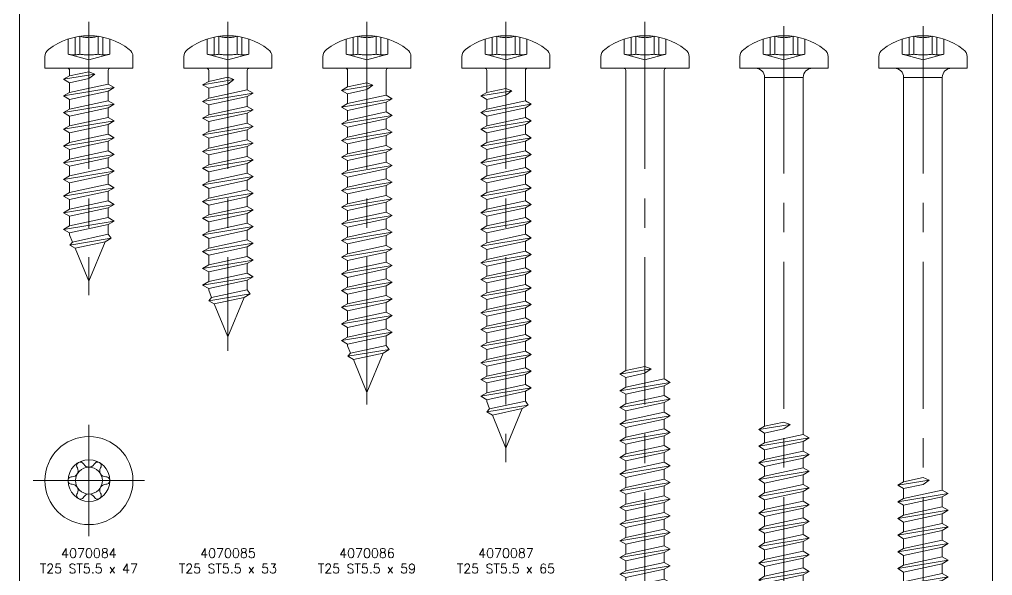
# Model space of a CAD drawing. Header units: millimetres. Extents: x 1459 to 16731, y 971 to 8404.
# Drawn here: x 5484.5 to 5589.5, y 2020.7 to 2080.7 of the extents above; entities that cross this region are included whole.
import ezdxf

# ---------------------------------------------------------------- set-up
doc = ezdxf.new("R2010")
doc.units = ezdxf.units.MM
doc.header["$LTSCALE"] = 0.5
doc.linetypes.add('CENTER', pattern=[50.8, 31.75, -6.35, 6.35, -6.35])
doc.linetypes.add('HIDDEN', pattern=[9.525, 6.35, -3.175])
doc.layers.get('0').update_dxf_attribs({"lineweight": 20})
doc.layers.add('Quincaillerie', color=150, linetype='Continuous', lineweight=20)
doc.styles.add('SBS_BLOCKNAME', font='simplex.shx', dxfattribs={"height": 1})

# ---------------------------------------------------------------- blocks, each defined once
blk = doc.blocks.new('4070080')
at = {"color": 1, "linetype": 'CENTER'}
blk.add_line((0, 5), (0, -24.5), dxfattribs=at)
for p, q in [((-2.09, -0.25), (-2.09, -0.83)), ((2.08, -0.25), (2.08, -1.73)), ((2.08, -0.67), (2.08, -1.73)), ((-2.09, -1.57), (-2.09, -2.63)), ((-2.09, -1.57), (-2.09, -2.63)), ((2.08, -2.47), (2.08, -3.53)), ((-2.09, -3.37), (-2.09, -4.43)), ((-2.09, -5.17), (-2.09, -6.23)), ((2.08, -4.27), (2.08, -5.33)), ((2.08, -6.07), (2.08, -7.13)), ((-2.09, -6.97), (-2.09, -8.03)), ((2.08, -7.87), (2.08, -8.93)), ((-2.09, -8.77), (-2.09, -9.83)), ((2.08, -9.67), (2.08, -10.73)), ((-2.09, -10.57), (-2.09, -11.63)), ((2.08, -11.47), (2.08, -12.53)), ((-2.09, -12.37), (-2.09, -13.43)), ((2.08, -13.27), (2.08, -14.33)), ((-2.09, -14.17), (-2.09, -15.23)), ((2.08, -15.07), (2.08, -16.13)), ((-2.09, -15.97), (-2.09, -17.03)), ((-2.09, -17.77), (-2.09, -17.97)), ((2.08, -16.87), (2.08, -17.93)), ((-1.76, -18.76), (-2.09, -17.97)), ((-2.07, -19.09), (-1.76, -18.76)), ((0, -23), (1.76, -18.74)), ((2.41, -18.35), (1.76, -18.74)), ((2.08, -17.93), (2.41, -18.35)), ((-1.47, -19.44), (-2.07, -19.09)), ((0, -23), (-1.47, -19.44))]:
    blk.add_line(p, q)
blk.add_lwpolyline([(0, 3.5, -0.163834), (4.35, 2.03, -0.234469), (4.75, 1.24), (4.75, 0), (-4.75, 0), (-4.75, 1.24, -0.234469), (-4.35, 2.03, -0.163834)], format="xyb", close=True)
at = {"linetype": 'HIDDEN'}
for points in [[(-1.5, 3.34), (-1.5, 1.44)], [(-1, 3.43), (-1, 1.5)], [(1, 3.43), (1, 1.5)], [(1.5, 3.34), (1.5, 1.44)], [(-2.25, 3.14), (-2.25, 1.5)], [(2.25, 3.14), (2.25, 1.5)], [(-2.25, 1.5), (0, 0.9)], [(2.25, 1.5), (0, 0.9)]]:
    blk.add_lwpolyline(points, dxfattribs=at)
for points in [[(-2.09, -1.57), (0, -1.12), (0.64, -0.64), (0, -0.38), (-2.09, -0.83), (-2.73, -1.2)], [(2.73, -2.1), (2.08, -2.47), (-2.09, -3.37), (-2.73, -3), (-2.09, -2.63), (2.08, -1.73)], [(2.73, -3.9), (2.08, -4.27), (-2.09, -5.17), (-2.73, -4.8), (-2.09, -4.43), (2.08, -3.53)], [(2.73, -5.7), (2.08, -6.07), (-2.09, -6.97), (-2.73, -6.6), (-2.09, -6.23), (2.08, -5.33)], [(2.73, -7.5), (2.08, -7.87), (-2.09, -8.77), (-2.73, -8.4), (-2.09, -8.03), (2.08, -7.13)], [(2.73, -9.3), (2.08, -9.67), (-2.09, -10.57), (-2.73, -10.2), (-2.09, -9.83), (2.08, -8.93)], [(2.73, -11.1), (2.08, -11.47), (-2.09, -12.37), (-2.73, -12), (-2.09, -11.63), (2.08, -10.73)], [(2.73, -12.9), (2.08, -13.27), (-2.09, -14.17), (-2.73, -13.8), (-2.09, -13.43), (2.08, -12.53)], [(2.73, -14.7), (2.08, -15.07), (-2.09, -15.97), (-2.73, -15.6), (-2.09, -15.23), (2.08, -14.33)], [(2.73, -16.5), (2.08, -16.87), (-2.09, -17.77), (-2.73, -17.4), (-2.09, -17.03), (2.08, -16.13)]]:
    blk.add_lwpolyline(points, close=True)
for points in [[(-2.73, -1.2), (0.64, -0.64)], [(-2.73, -3), (2.73, -2.1)], [(-2.73, -4.8), (2.73, -3.9)], [(-2.73, -6.6), (2.73, -5.7)], [(-2.73, -8.4), (2.73, -7.5)], [(-2.73, -10.2), (2.73, -9.3)], [(-2.73, -12), (2.73, -11.1)], [(-2.73, -13.8), (2.73, -12.9)], [(-2.73, -15.6), (2.73, -14.7)], [(-2.73, -17.4), (2.73, -16.5)], [(-2.07, -19.09), (2.41, -18.35)], [(-1.76, -18.76), (2.08, -17.93)], [(1.76, -18.74), (-1.47, -19.44)]]:
    blk.add_lwpolyline(points)
for centre, radius, start, end in [((0, 6.79), 3.5, 253.4149, 286.5851), ((-1.62, 4.82), 3.38, 259.3357, 280.6643), ((0, 9.6), 8.16, 262.9585, 277.0415), ((1.62, 4.82), 3.38, 259.3357, 280.6643)]:
    blk.add_arc(centre, radius, start, end, dxfattribs=at)
for centre, start, end in [((-2.34, -0.25), 0, 90), ((2.33, -0.25), 90, 180)]:
    blk.add_arc(centre, 0.25, start, end)
blk = doc.blocks.new('4070081')
at = {"color": 1, "linetype": 'CENTER'}
blk.add_line((0, 5), (0, -30.5), dxfattribs=at)
for p, q in [((-2.08, -0.25), (-2.08, -1.43)), ((2.09, -0.25), (2.09, -2.33)), ((2.09, -1.27), (2.09, -2.33)), ((-2.08, -2.17), (-2.08, -3.23)), ((-2.08, -2.17), (-2.08, -3.23)), ((2.09, -3.07), (2.09, -4.13)), ((-2.08, -3.97), (-2.08, -5.03)), ((2.09, -4.87), (2.09, -5.93)), ((-2.08, -5.77), (-2.08, -6.83)), ((2.09, -6.67), (2.09, -7.73)), ((-2.08, -7.57), (-2.08, -8.63)), ((-2.08, -9.37), (-2.08, -10.43)), ((2.09, -8.47), (2.09, -9.53)), ((2.09, -10.27), (2.09, -11.33)), ((-2.08, -11.17), (-2.08, -12.23)), ((2.09, -12.07), (2.09, -13.13)), ((-2.08, -12.97), (-2.08, -14.03)), ((2.09, -13.87), (2.09, -14.93)), ((-2.08, -14.77), (-2.08, -15.83)), ((2.09, -15.67), (2.09, -16.73)), ((-2.08, -16.57), (-2.08, -17.63)), ((2.09, -17.47), (2.09, -18.53)), ((-2.08, -18.37), (-2.08, -19.43)), ((2.09, -19.27), (2.09, -20.33)), ((-2.08, -20.17), (-2.08, -21.23)), ((-2.08, -21.97), (-2.08, -23.03)), ((2.09, -21.07), (2.09, -22.13)), ((2.09, -22.87), (2.09, -23.93)), ((-2.08, -23.77), (-2.08, -23.97)), ((-1.76, -24.76), (-2.08, -23.97)), ((2.09, -23.93), (2.41, -24.35)), ((-2.07, -25.09), (-1.76, -24.76)), ((-1.47, -25.44), (-2.07, -25.09)), ((0, -29), (1.76, -24.74)), ((2.41, -24.35), (1.76, -24.74)), ((0, -29), (-1.47, -25.44))]:
    blk.add_line(p, q)
blk.add_lwpolyline([(0, 3.5, -0.163834), (4.35, 2.03, -0.234469), (4.75, 1.24), (4.75, 0), (-4.75, 0), (-4.75, 1.24, -0.234469), (-4.35, 2.03, -0.163834)], format="xyb", close=True)
at = {"linetype": 'HIDDEN'}
for points in [[(-1.5, 3.34), (-1.5, 1.44)], [(-1, 3.43), (-1, 1.5)], [(1, 3.43), (1, 1.5)], [(1.5, 3.34), (1.5, 1.44)], [(-2.25, 3.14), (-2.25, 1.5)], [(2.25, 3.14), (2.25, 1.5)], [(-2.25, 1.5), (0, 0.9)], [(2.25, 1.5), (0, 0.9)]]:
    blk.add_lwpolyline(points, dxfattribs=at)
for points in [[(-2.08, -2.17), (0, -1.72), (0.65, -1.24), (0, -0.98), (-2.08, -1.43), (-2.73, -1.8)], [(2.73, -2.7), (2.09, -3.07), (-2.08, -3.97), (-2.73, -3.6), (-2.08, -3.23), (2.09, -2.33)], [(2.73, -4.5), (2.09, -4.87), (-2.08, -5.77), (-2.73, -5.4), (-2.08, -5.03), (2.09, -4.13)], [(2.73, -6.3), (2.09, -6.67), (-2.08, -7.57), (-2.73, -7.2), (-2.08, -6.83), (2.09, -5.93)], [(2.73, -8.1), (2.09, -8.47), (-2.08, -9.37), (-2.73, -9), (-2.08, -8.63), (2.09, -7.73)], [(2.73, -9.9), (2.09, -10.27), (-2.08, -11.17), (-2.73, -10.8), (-2.08, -10.43), (2.09, -9.53)], [(2.73, -11.7), (2.09, -12.07), (-2.08, -12.97), (-2.73, -12.6), (-2.08, -12.23), (2.09, -11.33)], [(2.73, -13.5), (2.09, -13.87), (-2.08, -14.77), (-2.73, -14.4), (-2.08, -14.03), (2.09, -13.13)], [(2.73, -15.3), (2.09, -15.67), (-2.08, -16.57), (-2.73, -16.2), (-2.08, -15.83), (2.09, -14.93)], [(2.73, -17.1), (2.09, -17.47), (-2.08, -18.37), (-2.73, -18), (-2.08, -17.63), (2.09, -16.73)], [(2.73, -18.9), (2.09, -19.27), (-2.08, -20.17), (-2.73, -19.8), (-2.08, -19.43), (2.09, -18.53)], [(2.73, -20.7), (2.09, -21.07), (-2.08, -21.97), (-2.73, -21.6), (-2.08, -21.23), (2.09, -20.33)], [(2.73, -22.5), (2.09, -22.87), (-2.08, -23.77), (-2.73, -23.4), (-2.08, -23.03), (2.09, -22.13)]]:
    blk.add_lwpolyline(points, close=True)
for points in [[(-2.73, -1.8), (0.65, -1.24)], [(-2.73, -3.6), (2.73, -2.7)], [(-2.73, -5.4), (2.73, -4.5)], [(-2.73, -7.2), (2.73, -6.3)], [(-2.73, -9), (2.73, -8.1)], [(-2.73, -10.8), (2.73, -9.9)], [(-2.73, -12.6), (2.73, -11.7)], [(-2.73, -14.4), (2.73, -13.5)], [(-2.73, -16.2), (2.73, -15.3)], [(-2.73, -18), (2.73, -17.1)], [(-2.73, -19.8), (2.73, -18.9)], [(-2.73, -21.6), (2.73, -20.7)], [(-2.73, -23.4), (2.73, -22.5)], [(-1.76, -24.76), (2.09, -23.93)], [(-2.07, -25.09), (2.41, -24.35)], [(1.76, -24.74), (-1.47, -25.44)]]:
    blk.add_lwpolyline(points)
for centre, radius, start, end in [((0, 6.79), 3.5, 253.4149, 286.5851), ((-1.62, 4.82), 3.38, 259.3357, 280.6643), ((0, 9.6), 8.16, 262.9585, 277.0415), ((1.62, 4.82), 3.38, 259.3357, 280.6643)]:
    blk.add_arc(centre, radius, start, end, dxfattribs=at)
for centre, start, end in [((-2.33, -0.25), 0, 90), ((2.34, -0.25), 90, 180)]:
    blk.add_arc(centre, 0.25, start, end)
blk = doc.blocks.new('4070082')
at = {"color": 1, "linetype": 'CENTER'}
blk.add_line((0, 5), (0, -36.5), dxfattribs=at)
for p, q in [((-2.09, -0.25), (-2.09, -2.03)), ((2.08, -0.25), (2.08, -2.93)), ((2.08, -1.87), (2.08, -2.93)), ((-2.09, -2.77), (-2.09, -3.83)), ((-2.09, -2.77), (-2.09, -3.83)), ((2.08, -3.67), (2.08, -4.73)), ((-2.09, -4.57), (-2.09, -5.63)), ((2.08, -5.47), (2.08, -6.53)), ((-2.09, -6.37), (-2.09, -7.43)), ((2.08, -7.27), (2.08, -8.33)), ((-2.09, -8.17), (-2.09, -9.23)), ((2.08, -9.07), (2.08, -10.13)), ((-2.09, -9.97), (-2.09, -11.03)), ((2.08, -10.87), (2.08, -11.93)), ((-2.09, -11.77), (-2.09, -12.83)), ((-2.09, -13.57), (-2.09, -14.63)), ((2.08, -12.67), (2.08, -13.73)), ((2.08, -14.47), (2.08, -15.53)), ((-2.09, -15.37), (-2.09, -16.43)), ((2.08, -16.27), (2.08, -17.33)), ((-2.09, -17.17), (-2.09, -18.23)), ((2.08, -18.07), (2.08, -19.13)), ((-2.09, -18.97), (-2.09, -20.03)), ((2.08, -19.87), (2.08, -20.93)), ((-2.09, -20.77), (-2.09, -21.83)), ((2.08, -21.67), (2.08, -22.73)), ((-2.09, -22.57), (-2.09, -23.63)), ((2.08, -23.47), (2.08, -24.53)), ((-2.09, -24.37), (-2.09, -25.43)), ((-2.09, -26.17), (-2.09, -27.23)), ((2.08, -25.27), (2.08, -26.33)), ((2.08, -27.07), (2.08, -28.13)), ((-2.09, -27.97), (-2.09, -29.03)), ((2.08, -28.87), (2.08, -29.93)), ((-2.09, -29.77), (-2.09, -29.97)), ((-1.76, -30.76), (-2.09, -29.97)), ((2.41, -30.35), (1.76, -30.74)), ((2.08, -29.93), (2.41, -30.35)), ((-2.07, -31.09), (-1.76, -30.76)), ((-1.47, -31.44), (-2.07, -31.09)), ((0, -35), (-1.47, -31.44)), ((0, -35), (1.76, -30.74))]:
    blk.add_line(p, q)
blk.add_lwpolyline([(0, 3.5, -0.163834), (4.35, 2.03, -0.234469), (4.75, 1.24), (4.75, 0), (-4.75, 0), (-4.75, 1.24, -0.234469), (-4.35, 2.03, -0.163834)], format="xyb", close=True)
at = {"linetype": 'HIDDEN'}
for points in [[(-1.5, 3.34), (-1.5, 1.44)], [(-1, 3.43), (-1, 1.5)], [(1, 3.43), (1, 1.5)], [(1.5, 3.34), (1.5, 1.44)], [(-2.25, 3.14), (-2.25, 1.5)], [(2.25, 3.14), (2.25, 1.5)], [(-2.25, 1.5), (0, 0.9)], [(2.25, 1.5), (0, 0.9)]]:
    blk.add_lwpolyline(points, dxfattribs=at)
for points in [[(-2.09, -2.77), (0, -2.32), (0.65, -1.84), (0, -1.58), (-2.09, -2.03), (-2.73, -2.4)], [(2.73, -3.3), (2.08, -3.67), (-2.09, -4.57), (-2.73, -4.2), (-2.09, -3.83), (2.08, -2.93)], [(2.73, -5.1), (2.08, -5.47), (-2.09, -6.37), (-2.73, -6), (-2.09, -5.63), (2.08, -4.73)], [(2.73, -6.9), (2.08, -7.27), (-2.09, -8.17), (-2.73, -7.8), (-2.09, -7.43), (2.08, -6.53)], [(2.73, -8.7), (2.08, -9.07), (-2.09, -9.97), (-2.73, -9.6), (-2.09, -9.23), (2.08, -8.33)], [(2.73, -10.5), (2.08, -10.87), (-2.09, -11.77), (-2.73, -11.4), (-2.09, -11.03), (2.08, -10.13)], [(2.73, -12.3), (2.08, -12.67), (-2.09, -13.57), (-2.73, -13.2), (-2.09, -12.83), (2.08, -11.93)], [(2.73, -14.1), (2.08, -14.47), (-2.09, -15.37), (-2.73, -15), (-2.09, -14.63), (2.08, -13.73)], [(2.73, -15.9), (2.08, -16.27), (-2.09, -17.17), (-2.73, -16.8), (-2.09, -16.43), (2.08, -15.53)], [(2.73, -17.7), (2.08, -18.07), (-2.09, -18.97), (-2.73, -18.6), (-2.09, -18.23), (2.08, -17.33)], [(2.73, -19.5), (2.08, -19.87), (-2.09, -20.77), (-2.73, -20.4), (-2.09, -20.03), (2.08, -19.13)], [(2.73, -21.3), (2.08, -21.67), (-2.09, -22.57), (-2.73, -22.2), (-2.09, -21.83), (2.08, -20.93)], [(2.73, -23.1), (2.08, -23.47), (-2.09, -24.37), (-2.73, -24), (-2.09, -23.63), (2.08, -22.73)], [(2.73, -24.9), (2.08, -25.27), (-2.09, -26.17), (-2.73, -25.8), (-2.09, -25.43), (2.08, -24.53)], [(2.73, -26.7), (2.08, -27.07), (-2.09, -27.97), (-2.73, -27.6), (-2.09, -27.23), (2.08, -26.33)], [(2.73, -28.5), (2.08, -28.87), (-2.09, -29.77), (-2.73, -29.4), (-2.09, -29.03), (2.08, -28.13)]]:
    blk.add_lwpolyline(points, close=True)
for points in [[(-2.73, -2.4), (0.65, -1.84)], [(-2.73, -4.2), (2.73, -3.3)], [(-2.73, -6), (2.73, -5.1)], [(-2.73, -7.8), (2.73, -6.9)], [(-2.73, -9.6), (2.73, -8.7)], [(-2.73, -11.4), (2.73, -10.5)], [(-2.73, -13.2), (2.73, -12.3)], [(-2.73, -15), (2.73, -14.1)], [(-2.73, -16.8), (2.73, -15.9)], [(-2.73, -18.6), (2.73, -17.7)], [(-2.73, -20.4), (2.73, -19.5)], [(-2.73, -22.2), (2.73, -21.3)], [(-2.73, -24), (2.73, -23.1)], [(-2.73, -25.8), (2.73, -24.9)], [(-2.73, -27.6), (2.73, -26.7)], [(-2.73, -29.4), (2.73, -28.5)], [(-2.07, -31.09), (2.41, -30.35)], [(-1.76, -30.76), (2.08, -29.93)], [(1.76, -30.74), (-1.47, -31.44)]]:
    blk.add_lwpolyline(points)
for centre, radius, start, end in [((0, 6.79), 3.5, 253.4149, 286.5851), ((-1.62, 4.82), 3.38, 259.3357, 280.6643), ((0, 9.6), 8.16, 262.9585, 277.0415), ((1.62, 4.82), 3.38, 259.3357, 280.6643)]:
    blk.add_arc(centre, radius, start, end, dxfattribs=at)
for centre, start, end in [((-2.34, -0.25), 0, 90), ((2.33, -0.25), 90, 180)]:
    blk.add_arc(centre, 0.25, start, end)
blk = doc.blocks.new('4070083')
at = {"color": 1, "linetype": 'CENTER'}
blk.add_line((0, 5), (0, -42.5), dxfattribs=at)
for p, q in [((-2.08, -0.25), (-2.08, -2.63)), ((2.09, -0.25), (2.09, -3.53)), ((-2.08, -3.37), (-2.08, -4.43)), ((-2.08, -5.17), (-2.08, -6.23)), ((2.09, -4.27), (2.09, -5.33)), ((2.09, -6.07), (2.09, -7.13)), ((-2.08, -6.97), (-2.08, -8.03)), ((2.09, -7.87), (2.09, -8.93)), ((-2.08, -8.77), (-2.08, -9.83)), ((2.09, -9.67), (2.09, -10.73)), ((-2.08, -10.57), (-2.08, -11.63)), ((2.09, -11.47), (2.09, -12.53)), ((-2.08, -12.37), (-2.08, -13.43)), ((2.09, -13.27), (2.09, -14.33)), ((-2.08, -14.17), (-2.08, -15.23)), ((2.09, -15.07), (2.09, -16.13)), ((-2.08, -15.97), (-2.08, -17.03)), ((-2.08, -17.77), (-2.08, -18.83)), ((2.09, -16.87), (2.09, -17.93)), ((2.09, -18.67), (2.09, -19.73)), ((-2.08, -19.57), (-2.08, -20.63)), ((2.09, -20.47), (2.09, -21.53)), ((-2.08, -21.37), (-2.08, -22.43)), ((2.09, -22.27), (2.09, -23.33)), ((-2.08, -23.17), (-2.08, -24.23)), ((2.09, -24.07), (2.09, -25.13)), ((-2.08, -24.97), (-2.08, -26.03)), ((2.09, -25.87), (2.09, -26.93)), ((-2.08, -26.77), (-2.08, -27.83)), ((2.09, -27.67), (2.09, -28.73)), ((-2.08, -28.57), (-2.08, -29.63)), ((-2.08, -30.37), (-2.08, -31.43)), ((2.09, -29.47), (2.09, -30.53)), ((2.09, -31.27), (2.09, -32.33)), ((-2.08, -32.17), (-2.08, -33.23)), ((2.09, -33.07), (2.09, -34.13)), ((-2.08, -33.97), (-2.08, -35.03)), ((2.09, -34.87), (2.09, -35.93)), ((-2.08, -35.77), (-2.08, -35.97)), ((-1.76, -36.76), (-2.08, -35.97)), ((0, -41), (1.76, -36.74)), ((2.41, -36.35), (1.76, -36.74)), ((2.09, -35.93), (2.41, -36.35)), ((-2.07, -37.09), (-1.76, -36.76)), ((-1.47, -37.44), (-2.07, -37.09)), ((0, -41), (-1.47, -37.44))]:
    blk.add_line(p, q)
blk.add_lwpolyline([(0, 3.5, -0.163834), (4.35, 2.03, -0.234469), (4.75, 1.24), (4.75, 0), (-4.75, 0), (-4.75, 1.24, -0.234469), (-4.35, 2.03, -0.163834)], format="xyb", close=True)
at = {"linetype": 'HIDDEN'}
for points in [[(-1.5, 3.34), (-1.5, 1.44)], [(-1, 3.43), (-1, 1.5)], [(1, 3.43), (1, 1.5)], [(1.5, 3.34), (1.5, 1.44)], [(-2.25, 3.14), (-2.25, 1.5)], [(2.25, 3.14), (2.25, 1.5)], [(-2.25, 1.5), (0, 0.9)], [(2.25, 1.5), (0, 0.9)]]:
    blk.add_lwpolyline(points, dxfattribs=at)
for points in [[(-2.08, -3.37), (0, -2.92), (0.65, -2.44), (0, -2.18), (-2.08, -2.63), (-2.73, -3)], [(2.73, -3.9), (2.09, -4.27), (-2.08, -5.17), (-2.73, -4.8), (-2.08, -4.43), (2.09, -3.53)], [(2.73, -5.7), (2.09, -6.07), (-2.08, -6.97), (-2.73, -6.6), (-2.08, -6.23), (2.09, -5.33)], [(2.73, -7.5), (2.09, -7.87), (-2.08, -8.77), (-2.73, -8.4), (-2.08, -8.03), (2.09, -7.13)], [(2.73, -9.3), (2.09, -9.67), (-2.08, -10.57), (-2.73, -10.2), (-2.08, -9.83), (2.09, -8.93)], [(2.73, -11.1), (2.09, -11.47), (-2.08, -12.37), (-2.73, -12), (-2.08, -11.63), (2.09, -10.73)], [(2.73, -12.9), (2.09, -13.27), (-2.08, -14.17), (-2.73, -13.8), (-2.08, -13.43), (2.09, -12.53)], [(2.73, -14.7), (2.09, -15.07), (-2.08, -15.97), (-2.73, -15.6), (-2.08, -15.23), (2.09, -14.33)], [(2.73, -16.5), (2.09, -16.87), (-2.08, -17.77), (-2.73, -17.4), (-2.08, -17.03), (2.09, -16.13)], [(2.73, -18.3), (2.09, -18.67), (-2.08, -19.57), (-2.73, -19.2), (-2.08, -18.83), (2.09, -17.93)], [(2.73, -20.1), (2.09, -20.47), (-2.08, -21.37), (-2.73, -21), (-2.08, -20.63), (2.09, -19.73)], [(2.73, -21.9), (2.09, -22.27), (-2.08, -23.17), (-2.73, -22.8), (-2.08, -22.43), (2.09, -21.53)], [(2.73, -23.7), (2.09, -24.07), (-2.08, -24.97), (-2.73, -24.6), (-2.08, -24.23), (2.09, -23.33)], [(2.73, -25.5), (2.09, -25.87), (-2.08, -26.77), (-2.73, -26.4), (-2.08, -26.03), (2.09, -25.13)], [(2.73, -27.3), (2.09, -27.67), (-2.08, -28.57), (-2.73, -28.2), (-2.08, -27.83), (2.09, -26.93)], [(2.73, -29.1), (2.09, -29.47), (-2.08, -30.37), (-2.73, -30), (-2.08, -29.63), (2.09, -28.73)], [(2.73, -30.9), (2.09, -31.27), (-2.08, -32.17), (-2.73, -31.8), (-2.08, -31.43), (2.09, -30.53)], [(2.73, -32.7), (2.09, -33.07), (-2.08, -33.97), (-2.73, -33.6), (-2.08, -33.23), (2.09, -32.33)], [(2.73, -34.5), (2.09, -34.87), (-2.08, -35.77), (-2.73, -35.4), (-2.08, -35.03), (2.09, -34.13)]]:
    blk.add_lwpolyline(points, close=True)
for points in [[(-2.73, -3), (0.65, -2.44)], [(-2.73, -4.8), (2.73, -3.9)], [(-2.73, -6.6), (2.73, -5.7)], [(-2.73, -8.4), (2.73, -7.5)], [(-2.73, -10.2), (2.73, -9.3)], [(-2.73, -12), (2.73, -11.1)], [(-2.73, -13.8), (2.73, -12.9)], [(-2.73, -15.6), (2.73, -14.7)], [(-2.73, -17.4), (2.73, -16.5)], [(-2.73, -19.2), (2.73, -18.3)], [(-2.73, -21), (2.73, -20.1)], [(-2.73, -22.8), (2.73, -21.9)], [(-2.73, -24.6), (2.73, -23.7)], [(-2.73, -26.4), (2.73, -25.5)], [(-2.73, -28.2), (2.73, -27.3)], [(-2.73, -30), (2.73, -29.1)], [(-2.73, -31.8), (2.73, -30.9)], [(-2.73, -33.6), (2.73, -32.7)], [(-2.73, -35.4), (2.73, -34.5)], [(-2.07, -37.09), (2.41, -36.35)], [(-1.76, -36.76), (2.09, -35.93)], [(1.76, -36.74), (-1.47, -37.44)]]:
    blk.add_lwpolyline(points)
for centre, radius, start, end in [((0, 6.79), 3.5, 253.4149, 286.5851), ((-1.62, 4.82), 3.38, 259.3357, 280.6643), ((0, 9.6), 8.16, 262.9585, 277.0415), ((1.62, 4.82), 3.38, 259.3357, 280.6643)]:
    blk.add_arc(centre, radius, start, end, dxfattribs=at)
for centre, start, end in [((-2.33, -0.25), 0, 90), ((2.34, -0.25), 90, 180)]:
    blk.add_arc(centre, 0.25, start, end)
blk = doc.blocks.new('4070088')
at = {"color": 1, "linetype": 'CENTER'}
blk.add_line((0, 5), (0, -72.5), dxfattribs=at)
for p, q in [((-2.08, -0.25), (-2.08, -32.63)), ((2.08, -0.25), (2.08, -33.53)), ((-2.08, -33.37), (-2.08, -34.43)), ((2.08, -34.27), (2.08, -35.33)), ((-2.08, -35.17), (-2.08, -36.23)), ((2.08, -36.07), (2.08, -37.13)), ((-2.08, -36.97), (-2.08, -38.03)), ((-2.08, -38.77), (-2.08, -39.83)), ((2.08, -37.87), (2.08, -38.93)), ((2.08, -39.67), (2.08, -40.73)), ((-2.08, -40.57), (-2.08, -41.63)), ((2.08, -41.47), (2.08, -42.53)), ((-2.08, -42.37), (-2.08, -43.43)), ((2.08, -43.27), (2.08, -44.33)), ((-2.08, -44.17), (-2.08, -45.23)), ((2.08, -45.07), (2.08, -46.13)), ((-2.08, -45.97), (-2.08, -47.03)), ((2.08, -46.87), (2.08, -47.93)), ((-2.08, -47.77), (-2.08, -48.83)), ((2.08, -48.67), (2.08, -49.73)), ((-2.08, -49.57), (-2.08, -50.63)), ((-2.08, -51.37), (-2.08, -52.43)), ((2.08, -50.47), (2.08, -51.53)), ((2.08, -52.27), (2.08, -53.33)), ((-2.08, -53.17), (-2.08, -54.23)), ((2.08, -54.07), (2.08, -55.13)), ((-2.08, -54.97), (-2.08, -56.03)), ((2.08, -55.87), (2.08, -56.93)), ((-2.08, -56.77), (-2.08, -57.83)), ((2.08, -57.67), (2.08, -58.73)), ((-2.08, -58.57), (-2.08, -59.63)), ((2.08, -59.47), (2.08, -60.53)), ((-2.08, -60.37), (-2.08, -61.43)), ((2.08, -61.27), (2.08, -62.33)), ((-2.08, -62.17), (-2.08, -63.23)), ((-2.08, -63.97), (-2.08, -65.03)), ((2.08, -63.07), (2.08, -64.13)), ((2.08, -64.87), (2.08, -65.93)), ((-2.08, -65.77), (-2.08, -65.97)), ((-1.76, -66.76), (-2.08, -65.97)), ((2.08, -65.93), (2.41, -66.35)), ((-2.07, -67.09), (-1.76, -66.76)), ((-1.47, -67.44), (-2.07, -67.09)), ((0, -71), (1.76, -66.74)), ((2.41, -66.35), (1.76, -66.74)), ((0, -71), (-1.47, -67.44))]:
    blk.add_line(p, q)
blk.add_lwpolyline([(0, 3.5, -0.163834), (4.35, 2.03, -0.234469), (4.75, 1.24), (4.75, 0), (-4.75, 0), (-4.75, 1.24, -0.234469), (-4.35, 2.03, -0.163834)], format="xyb", close=True)
at = {"linetype": 'HIDDEN'}
for points in [[(-1.5, 3.34), (-1.5, 1.44)], [(-1, 3.43), (-1, 1.5)], [(1, 3.43), (1, 1.5)], [(1.5, 3.34), (1.5, 1.44)], [(-2.25, 3.14), (-2.25, 1.5)], [(2.25, 3.14), (2.25, 1.5)], [(-2.25, 1.5), (0, 0.9)], [(2.25, 1.5), (0, 0.9)]]:
    blk.add_lwpolyline(points, dxfattribs=at)
for points in [[(-2.08, -33.37), (0, -32.92), (0.65, -32.44), (0, -32.18), (-2.08, -32.63), (-2.73, -33)], [(2.73, -33.9), (2.08, -34.27), (-2.08, -35.17), (-2.73, -34.8), (-2.08, -34.43), (2.08, -33.53)], [(2.73, -35.7), (2.08, -36.07), (-2.08, -36.97), (-2.73, -36.6), (-2.08, -36.23), (2.08, -35.33)], [(2.73, -37.5), (2.08, -37.87), (-2.08, -38.77), (-2.73, -38.4), (-2.08, -38.03), (2.08, -37.13)], [(2.73, -39.3), (2.08, -39.67), (-2.08, -40.57), (-2.73, -40.2), (-2.08, -39.83), (2.08, -38.93)], [(2.73, -41.1), (2.08, -41.47), (-2.08, -42.37), (-2.73, -42), (-2.08, -41.63), (2.08, -40.73)], [(2.73, -42.9), (2.08, -43.27), (-2.08, -44.17), (-2.73, -43.8), (-2.08, -43.43), (2.08, -42.53)], [(2.73, -44.7), (2.08, -45.07), (-2.08, -45.97), (-2.73, -45.6), (-2.08, -45.23), (2.08, -44.33)], [(2.73, -46.5), (2.08, -46.87), (-2.08, -47.77), (-2.73, -47.4), (-2.08, -47.03), (2.08, -46.13)], [(2.73, -48.3), (2.08, -48.67), (-2.08, -49.57), (-2.73, -49.2), (-2.08, -48.83), (2.08, -47.93)], [(2.73, -50.1), (2.08, -50.47), (-2.08, -51.37), (-2.73, -51), (-2.08, -50.63), (2.08, -49.73)], [(2.73, -51.9), (2.08, -52.27), (-2.08, -53.17), (-2.73, -52.8), (-2.08, -52.43), (2.08, -51.53)], [(2.73, -53.7), (2.08, -54.07), (-2.08, -54.97), (-2.73, -54.6), (-2.08, -54.23), (2.08, -53.33)], [(2.73, -55.5), (2.08, -55.87), (-2.08, -56.77), (-2.73, -56.4), (-2.08, -56.03), (2.08, -55.13)], [(2.73, -57.3), (2.08, -57.67), (-2.08, -58.57), (-2.73, -58.2), (-2.08, -57.83), (2.08, -56.93)], [(2.73, -59.1), (2.08, -59.47), (-2.08, -60.37), (-2.73, -60), (-2.08, -59.63), (2.08, -58.73)], [(2.73, -60.9), (2.08, -61.27), (-2.08, -62.17), (-2.73, -61.8), (-2.08, -61.43), (2.08, -60.53)], [(2.73, -62.7), (2.08, -63.07), (-2.08, -63.97), (-2.73, -63.6), (-2.08, -63.23), (2.08, -62.33)], [(2.73, -64.5), (2.08, -64.87), (-2.08, -65.77), (-2.73, -65.4), (-2.08, -65.03), (2.08, -64.13)]]:
    blk.add_lwpolyline(points, close=True)
for points in [[(-2.73, -33), (0.65, -32.44)], [(-2.73, -34.8), (2.73, -33.9)], [(-2.73, -36.6), (2.73, -35.7)], [(-2.73, -38.4), (2.73, -37.5)], [(-2.73, -40.2), (2.73, -39.3)], [(-2.73, -42), (2.73, -41.1)], [(-2.73, -43.8), (2.73, -42.9)], [(-2.73, -45.6), (2.73, -44.7)], [(-2.73, -47.4), (2.73, -46.5)], [(-2.73, -49.2), (2.73, -48.3)], [(-2.73, -51), (2.73, -50.1)], [(-2.73, -52.8), (2.73, -51.9)], [(-2.73, -54.6), (2.73, -53.7)], [(-2.73, -56.4), (2.73, -55.5)], [(-2.73, -58.2), (2.73, -57.3)], [(-2.73, -60), (2.73, -59.1)], [(-2.73, -61.8), (2.73, -60.9)], [(-2.73, -63.6), (2.73, -62.7)], [(-2.73, -65.4), (2.73, -64.5)], [(-1.76, -66.76), (2.08, -65.93)], [(-2.07, -67.09), (2.41, -66.35)], [(1.76, -66.74), (-1.47, -67.44)]]:
    blk.add_lwpolyline(points)
for centre, radius, start, end in [((0, 6.79), 3.5, 253.4149, 286.5851), ((-1.62, 4.82), 3.38, 259.3357, 280.6643), ((0, 9.6), 8.16, 262.9585, 277.0415), ((1.62, 4.82), 3.38, 259.3357, 280.6643)]:
    blk.add_arc(centre, radius, start, end, dxfattribs=at)
for centre, start, end in [((-2.33, -0.25), 0, 90), ((2.33, -0.25), 90, 180)]:
    blk.add_arc(centre, 0.25, start, end)
blk = doc.blocks.new('4070028')
at = {"color": 1, "linetype": 'CENTER'}
blk.add_line((0, 4.52), (0, -79.12), dxfattribs=at)
for p, q in [((-2.09, -1), (-2.09, -38.63)), ((2.08, -1), (-2.09, -1)), ((2.08, -1), (2.08, -39.53)), ((-2.09, -39.37), (-2.09, -40.43)), ((2.08, -40.27), (2.08, -41.33)), ((-2.09, -41.17), (-2.09, -42.23)), ((-2.09, -42.97), (-2.09, -44.03)), ((2.08, -42.07), (2.08, -43.13)), ((2.08, -43.87), (2.08, -44.93)), ((-2.09, -44.77), (-2.09, -45.83)), ((2.08, -45.67), (2.08, -46.73)), ((-2.09, -46.57), (-2.09, -47.63)), ((2.08, -47.47), (2.08, -48.53)), ((-2.09, -48.37), (-2.09, -49.43)), ((2.08, -49.27), (2.08, -50.33)), ((-2.09, -50.17), (-2.09, -51.23)), ((2.08, -51.07), (2.08, -52.13)), ((-2.09, -51.97), (-2.09, -53.03)), ((2.08, -52.87), (2.08, -53.93)), ((-2.09, -53.77), (-2.09, -54.83)), ((-2.09, -55.57), (-2.09, -56.63)), ((2.08, -54.67), (2.08, -55.73)), ((2.08, -56.47), (2.08, -57.53)), ((-2.09, -57.37), (-2.09, -58.43)), ((2.08, -58.27), (2.08, -59.33)), ((-2.09, -59.17), (-2.09, -60.23)), ((2.08, -60.07), (2.08, -61.13)), ((-2.09, -60.97), (-2.09, -62.03)), ((2.08, -61.87), (2.08, -62.93)), ((-2.09, -62.77), (-2.09, -63.83)), ((2.08, -63.67), (2.08, -64.73)), ((-2.09, -64.57), (-2.09, -65.63)), ((2.08, -65.47), (2.08, -66.53)), ((-2.09, -66.37), (-2.09, -67.43)), ((-2.09, -68.17), (-2.09, -69.23)), ((2.08, -67.27), (2.08, -68.33)), ((2.08, -69.07), (2.08, -70.13)), ((-2.09, -69.97), (-2.09, -71.03)), ((2.08, -70.87), (2.08, -71.93)), ((-2.09, -71.77), (-2.09, -71.97)), ((-1.76, -72.76), (-2.09, -71.97)), ((2.41, -72.35), (1.76, -72.74)), ((2.08, -71.93), (2.41, -72.35)), ((-2.07, -73.09), (-1.76, -72.76)), ((-1.47, -73.44), (-2.07, -73.09)), ((0, -77), (-1.47, -73.44)), ((0, -77), (1.76, -72.74))]:
    blk.add_line(p, q)
blk.add_lwpolyline([(0, 3.5, -0.163834), (4.35, 2.03, -0.234469), (4.75, 1.24), (4.75, 0), (-4.75, 0), (-4.75, 1.24, -0.234469), (-4.35, 2.03, -0.163834)], format="xyb", close=True)
at = {"linetype": 'HIDDEN'}
for points in [[(-1.5, 3.34), (-1.5, 1.44)], [(-1, 3.43), (-1, 1.5)], [(1, 3.43), (1, 1.5)], [(1.5, 3.34), (1.5, 1.44)], [(-2.25, 3.14), (-2.25, 1.5)], [(2.25, 3.14), (2.25, 1.5)], [(-2.25, 1.5), (0, 0.9)], [(2.25, 1.5), (0, 0.9)]]:
    blk.add_lwpolyline(points, dxfattribs=at)
for points in [[(-2.09, -39.37), (0, -38.92), (0.65, -38.44), (0, -38.18), (-2.09, -38.63), (-2.73, -39)], [(2.73, -39.9), (2.08, -40.27), (-2.09, -41.17), (-2.73, -40.8), (-2.09, -40.43), (2.08, -39.53)], [(2.73, -41.7), (2.08, -42.07), (-2.09, -42.97), (-2.73, -42.6), (-2.09, -42.23), (2.08, -41.33)], [(2.73, -43.5), (2.08, -43.87), (-2.09, -44.77), (-2.73, -44.4), (-2.09, -44.03), (2.08, -43.13)], [(2.73, -45.3), (2.08, -45.67), (-2.09, -46.57), (-2.73, -46.2), (-2.09, -45.83), (2.08, -44.93)], [(2.73, -47.1), (2.08, -47.47), (-2.09, -48.37), (-2.73, -48), (-2.09, -47.63), (2.08, -46.73)], [(2.73, -48.9), (2.08, -49.27), (-2.09, -50.17), (-2.73, -49.8), (-2.09, -49.43), (2.08, -48.53)], [(2.73, -50.7), (2.08, -51.07), (-2.09, -51.97), (-2.73, -51.6), (-2.09, -51.23), (2.08, -50.33)], [(2.73, -52.5), (2.08, -52.87), (-2.09, -53.77), (-2.73, -53.4), (-2.09, -53.03), (2.08, -52.13)], [(2.73, -54.3), (2.08, -54.67), (-2.09, -55.57), (-2.73, -55.2), (-2.09, -54.83), (2.08, -53.93)], [(2.73, -56.1), (2.08, -56.47), (-2.09, -57.37), (-2.73, -57), (-2.09, -56.63), (2.08, -55.73)], [(2.73, -57.9), (2.08, -58.27), (-2.09, -59.17), (-2.73, -58.8), (-2.09, -58.43), (2.08, -57.53)], [(2.73, -59.7), (2.08, -60.07), (-2.09, -60.97), (-2.73, -60.6), (-2.09, -60.23), (2.08, -59.33)], [(2.73, -61.5), (2.08, -61.87), (-2.09, -62.77), (-2.73, -62.4), (-2.09, -62.03), (2.08, -61.13)], [(2.73, -63.3), (2.08, -63.67), (-2.09, -64.57), (-2.73, -64.2), (-2.09, -63.83), (2.08, -62.93)], [(2.73, -65.1), (2.08, -65.47), (-2.09, -66.37), (-2.73, -66), (-2.09, -65.63), (2.08, -64.73)], [(2.73, -66.9), (2.08, -67.27), (-2.09, -68.17), (-2.73, -67.8), (-2.09, -67.43), (2.08, -66.53)], [(2.73, -68.7), (2.08, -69.07), (-2.09, -69.97), (-2.73, -69.6), (-2.09, -69.23), (2.08, -68.33)], [(2.73, -70.5), (2.08, -70.87), (-2.09, -71.77), (-2.73, -71.4), (-2.09, -71.03), (2.08, -70.13)]]:
    blk.add_lwpolyline(points, close=True)
for points in [[(-2.73, -39), (0.65, -38.44)], [(-2.73, -40.8), (2.73, -39.9)], [(-2.73, -42.6), (2.73, -41.7)], [(-2.73, -44.4), (2.73, -43.5)], [(-2.73, -46.2), (2.73, -45.3)], [(-2.73, -48), (2.73, -47.1)], [(-2.73, -49.8), (2.73, -48.9)], [(-2.73, -51.6), (2.73, -50.7)], [(-2.73, -53.4), (2.73, -52.5)], [(-2.73, -55.2), (2.73, -54.3)], [(-2.73, -57), (2.73, -56.1)], [(-2.73, -58.8), (2.73, -57.9)], [(-2.73, -60.6), (2.73, -59.7)], [(-2.73, -62.4), (2.73, -61.5)], [(-2.73, -64.2), (2.73, -63.3)], [(-2.73, -66), (2.73, -65.1)], [(-2.73, -67.8), (2.73, -66.9)], [(-2.73, -69.6), (2.73, -68.7)], [(-2.73, -71.4), (2.73, -70.5)], [(-2.07, -73.09), (2.41, -72.35)], [(-1.76, -72.76), (2.08, -71.93)], [(1.76, -72.74), (-1.47, -73.44)]]:
    blk.add_lwpolyline(points)
for centre, radius, start, end in [((0, 6.79), 3.5, 253.4149, 286.5851), ((-1.62, 4.82), 3.38, 259.3357, 280.6643), ((0, 9.6), 8.16, 262.9585, 277.0415), ((1.62, 4.82), 3.38, 259.3357, 280.6643)]:
    blk.add_arc(centre, radius, start, end, dxfattribs=at)
for centre, start, end in [((-3.09, -1), 0, 90), ((3.08, -1), 90, 180)]:
    blk.add_arc(centre, 1, start, end)
blk = doc.blocks.new('4070029')
at = {"color": 1, "linetype": 'CENTER'}
blk.add_line((0, 4.52), (0, -85.12), dxfattribs=at)
for p, q in [((-2.09, -1), (-2.09, -44.63)), ((2.08, -1), (-2.09, -1)), ((2.08, -1), (2.08, -45.53)), ((-2.09, -45.37), (-2.09, -46.43)), ((-2.09, -47.17), (-2.09, -48.23)), ((2.08, -46.27), (2.08, -47.33)), ((2.08, -48.07), (2.08, -49.13)), ((-2.09, -48.97), (-2.09, -50.03)), ((2.08, -49.87), (2.08, -50.93)), ((-2.09, -50.77), (-2.09, -51.83)), ((2.08, -51.67), (2.08, -52.73)), ((-2.09, -52.57), (-2.09, -53.63)), ((2.08, -53.47), (2.08, -54.53)), ((-2.09, -54.37), (-2.09, -55.43)), ((2.08, -55.27), (2.08, -56.33)), ((-2.09, -56.17), (-2.09, -57.23)), ((2.08, -57.07), (2.08, -58.13)), ((-2.09, -57.97), (-2.09, -59.03)), ((-2.09, -59.77), (-2.09, -60.83)), ((2.08, -58.87), (2.08, -59.93)), ((2.08, -60.67), (2.08, -61.73)), ((-2.09, -61.57), (-2.09, -62.63)), ((2.08, -62.47), (2.08, -63.53)), ((-2.09, -63.37), (-2.09, -64.43)), ((2.08, -64.27), (2.08, -65.33)), ((-2.09, -65.17), (-2.09, -66.23)), ((2.08, -66.07), (2.08, -67.13)), ((-2.09, -66.97), (-2.09, -68.03)), ((2.08, -67.87), (2.08, -68.93)), ((-2.09, -68.77), (-2.09, -69.83)), ((2.08, -69.67), (2.08, -70.73)), ((-2.09, -70.57), (-2.09, -71.63)), ((-2.09, -72.37), (-2.09, -73.43)), ((2.08, -71.47), (2.08, -72.53)), ((2.08, -73.27), (2.08, -74.33)), ((-2.09, -74.17), (-2.09, -75.23)), ((2.08, -75.07), (2.08, -76.13)), ((-2.09, -75.97), (-2.09, -77.03)), ((2.08, -76.87), (2.08, -77.93)), ((-2.09, -77.77), (-2.09, -77.97)), ((-1.76, -78.76), (-2.09, -77.97)), ((0, -83), (1.76, -78.74)), ((2.41, -78.35), (1.76, -78.74)), ((2.08, -77.93), (2.41, -78.35)), ((-2.07, -79.09), (-1.76, -78.76)), ((-1.47, -79.44), (-2.07, -79.09)), ((0, -83), (-1.47, -79.44))]:
    blk.add_line(p, q)
blk.add_lwpolyline([(0, 3.5, -0.163834), (4.35, 2.03, -0.234469), (4.75, 1.24), (4.75, 0), (-4.75, 0), (-4.75, 1.24, -0.234469), (-4.35, 2.03, -0.163834)], format="xyb", close=True)
at = {"linetype": 'HIDDEN'}
for points in [[(-1.5, 3.34), (-1.5, 1.44)], [(-1, 3.43), (-1, 1.5)], [(1, 3.43), (1, 1.5)], [(1.5, 3.34), (1.5, 1.44)], [(-2.25, 3.14), (-2.25, 1.5)], [(2.25, 3.14), (2.25, 1.5)], [(-2.25, 1.5), (0, 0.9)], [(2.25, 1.5), (0, 0.9)]]:
    blk.add_lwpolyline(points, dxfattribs=at)
for points in [[(-2.09, -45.37), (0, -44.92), (0.65, -44.44), (0, -44.18), (-2.09, -44.63), (-2.73, -45)], [(2.73, -45.9), (2.08, -46.27), (-2.09, -47.17), (-2.73, -46.8), (-2.09, -46.43), (2.08, -45.53)], [(2.73, -47.7), (2.08, -48.07), (-2.09, -48.97), (-2.73, -48.6), (-2.09, -48.23), (2.08, -47.33)], [(2.73, -49.5), (2.08, -49.87), (-2.09, -50.77), (-2.73, -50.4), (-2.09, -50.03), (2.08, -49.13)], [(2.73, -51.3), (2.08, -51.67), (-2.09, -52.57), (-2.73, -52.2), (-2.09, -51.83), (2.08, -50.93)], [(2.73, -53.1), (2.08, -53.47), (-2.09, -54.37), (-2.73, -54), (-2.09, -53.63), (2.08, -52.73)], [(2.73, -54.9), (2.08, -55.27), (-2.09, -56.17), (-2.73, -55.8), (-2.09, -55.43), (2.08, -54.53)], [(2.73, -56.7), (2.08, -57.07), (-2.09, -57.97), (-2.73, -57.6), (-2.09, -57.23), (2.08, -56.33)], [(2.73, -58.5), (2.08, -58.87), (-2.09, -59.77), (-2.73, -59.4), (-2.09, -59.03), (2.08, -58.13)], [(2.73, -60.3), (2.08, -60.67), (-2.09, -61.57), (-2.73, -61.2), (-2.09, -60.83), (2.08, -59.93)], [(2.73, -62.1), (2.08, -62.47), (-2.09, -63.37), (-2.73, -63), (-2.09, -62.63), (2.08, -61.73)], [(2.73, -63.9), (2.08, -64.27), (-2.09, -65.17), (-2.73, -64.8), (-2.09, -64.43), (2.08, -63.53)], [(2.73, -65.7), (2.08, -66.07), (-2.09, -66.97), (-2.73, -66.6), (-2.09, -66.23), (2.08, -65.33)], [(2.73, -67.5), (2.08, -67.87), (-2.09, -68.77), (-2.73, -68.4), (-2.09, -68.03), (2.08, -67.13)], [(2.73, -69.3), (2.08, -69.67), (-2.09, -70.57), (-2.73, -70.2), (-2.09, -69.83), (2.08, -68.93)], [(2.73, -71.1), (2.08, -71.47), (-2.09, -72.37), (-2.73, -72), (-2.09, -71.63), (2.08, -70.73)], [(2.73, -72.9), (2.08, -73.27), (-2.09, -74.17), (-2.73, -73.8), (-2.09, -73.43), (2.08, -72.53)], [(2.73, -74.7), (2.08, -75.07), (-2.09, -75.97), (-2.73, -75.6), (-2.09, -75.23), (2.08, -74.33)], [(2.73, -76.5), (2.08, -76.87), (-2.09, -77.77), (-2.73, -77.4), (-2.09, -77.03), (2.08, -76.13)]]:
    blk.add_lwpolyline(points, close=True)
for points in [[(-2.73, -45), (0.65, -44.44)], [(-2.73, -46.8), (2.73, -45.9)], [(-2.73, -48.6), (2.73, -47.7)], [(-2.73, -50.4), (2.73, -49.5)], [(-2.73, -52.2), (2.73, -51.3)], [(-2.73, -54), (2.73, -53.1)], [(-2.73, -55.8), (2.73, -54.9)], [(-2.73, -57.6), (2.73, -56.7)], [(-2.73, -59.4), (2.73, -58.5)], [(-2.73, -61.2), (2.73, -60.3)], [(-2.73, -63), (2.73, -62.1)], [(-2.73, -64.8), (2.73, -63.9)], [(-2.73, -66.6), (2.73, -65.7)], [(-2.73, -68.4), (2.73, -67.5)], [(-2.73, -70.2), (2.73, -69.3)], [(-2.73, -72), (2.73, -71.1)], [(-2.73, -73.8), (2.73, -72.9)], [(-2.73, -75.6), (2.73, -74.7)], [(-2.73, -77.4), (2.73, -76.5)], [(-2.07, -79.09), (2.41, -78.35)], [(-1.76, -78.76), (2.08, -77.93)], [(1.76, -78.74), (-1.47, -79.44)]]:
    blk.add_lwpolyline(points)
for centre, radius, start, end in [((0, 6.79), 3.5, 253.4149, 286.5851), ((-1.62, 4.82), 3.38, 259.3357, 280.6643), ((0, 9.6), 8.16, 262.9585, 277.0415), ((1.62, 4.82), 3.38, 259.3357, 280.6643)]:
    blk.add_arc(centre, radius, start, end, dxfattribs=at)
for centre, start, end in [((-3.09, -1), 0, 90), ((3.08, -1), 90, 180)]:
    blk.add_arc(centre, 1, start, end)
blk = doc.blocks.new('Tête vis T25 ST5.5 bombée')
at = {"color": 1, "linetype": 'CENTER'}
for points in [[(0, 6), (0, -6)], [(-6, 0), (6, 0)]]:
    blk.add_lwpolyline(points, dxfattribs=at)
blk.add_lwpolyline([(0.56, -1.76, 1.114641), (1.25, -1.37, -0.560869), (1.81, -0.4, 1.114641), (1.81, 0.4, -0.560869), (1.25, 1.37, 1.114641), (0.56, 1.76, -0.560869), (-0.56, 1.76, 1.114641), (-1.25, 1.37, -0.560869), (-1.81, 0.4, 1.114641), (-1.81, -0.4, -0.560869), (-1.25, -1.37, 1.114641), (-0.56, -1.76, -0.560869)], format="xyb", close=True)
for radius in [4.75, 2.25, 1.45]:
    blk.add_circle((0, 0), radius)

msp = doc.modelspace()

# ---------------------------------------------------------------- linework, layer by layer
at = {"layer": 'Quincaillerie', "lineweight": 20}
msp.add_lwpolyline([(5484.51, 2086.46), (5589.51, 2086.46), (5589.51, 1946.46), (5484.51, 1946.46)], close=True, dxfattribs=at)

# ---------------------------------------------------------------- block references
for name, p in [('4070080', (5492.01, 2075.46)), ('4070081', (5507.01, 2075.46)), ('4070082', (5522.01, 2075.46)), ('4070083', (5537.01, 2075.46)), ('4070088', (5552.01, 2075.46)), ('4070028', (5567.01, 2075.46)), ('4070029', (5582.01, 2075.46)), ('Tête vis T25 ST5.5 bombée', (5492.01, 2030.96))]:
    msp.add_blockref(name, p, dxfattribs=at)

# ---------------------------------------------------------------- texts
at = {"layer": 'Quincaillerie', "lineweight": 20, "char_height": 1, "attachment_point": 8, "style": 'SBS_BLOCKNAME'}
for s, insert in [('4070084\\PT25 ST5.5 x 47', (5492.01, 2020.96)), ('4070085\\PT25 ST5.5 x 53', (5507.01, 2020.96)), ('4070086\\PT25 ST5.5 x 59', (5522.01, 2020.96)), ('4070087\\PT25 ST5.5 x 65', (5537.01, 2020.96))]:
    msp.add_mtext_dynamic_manual_height_columns(s, width=12.8623, gutter_width=20, heights=[0], dxfattribs=dict(at, insert=insert))

doc.saveas('drawing.dxf')
